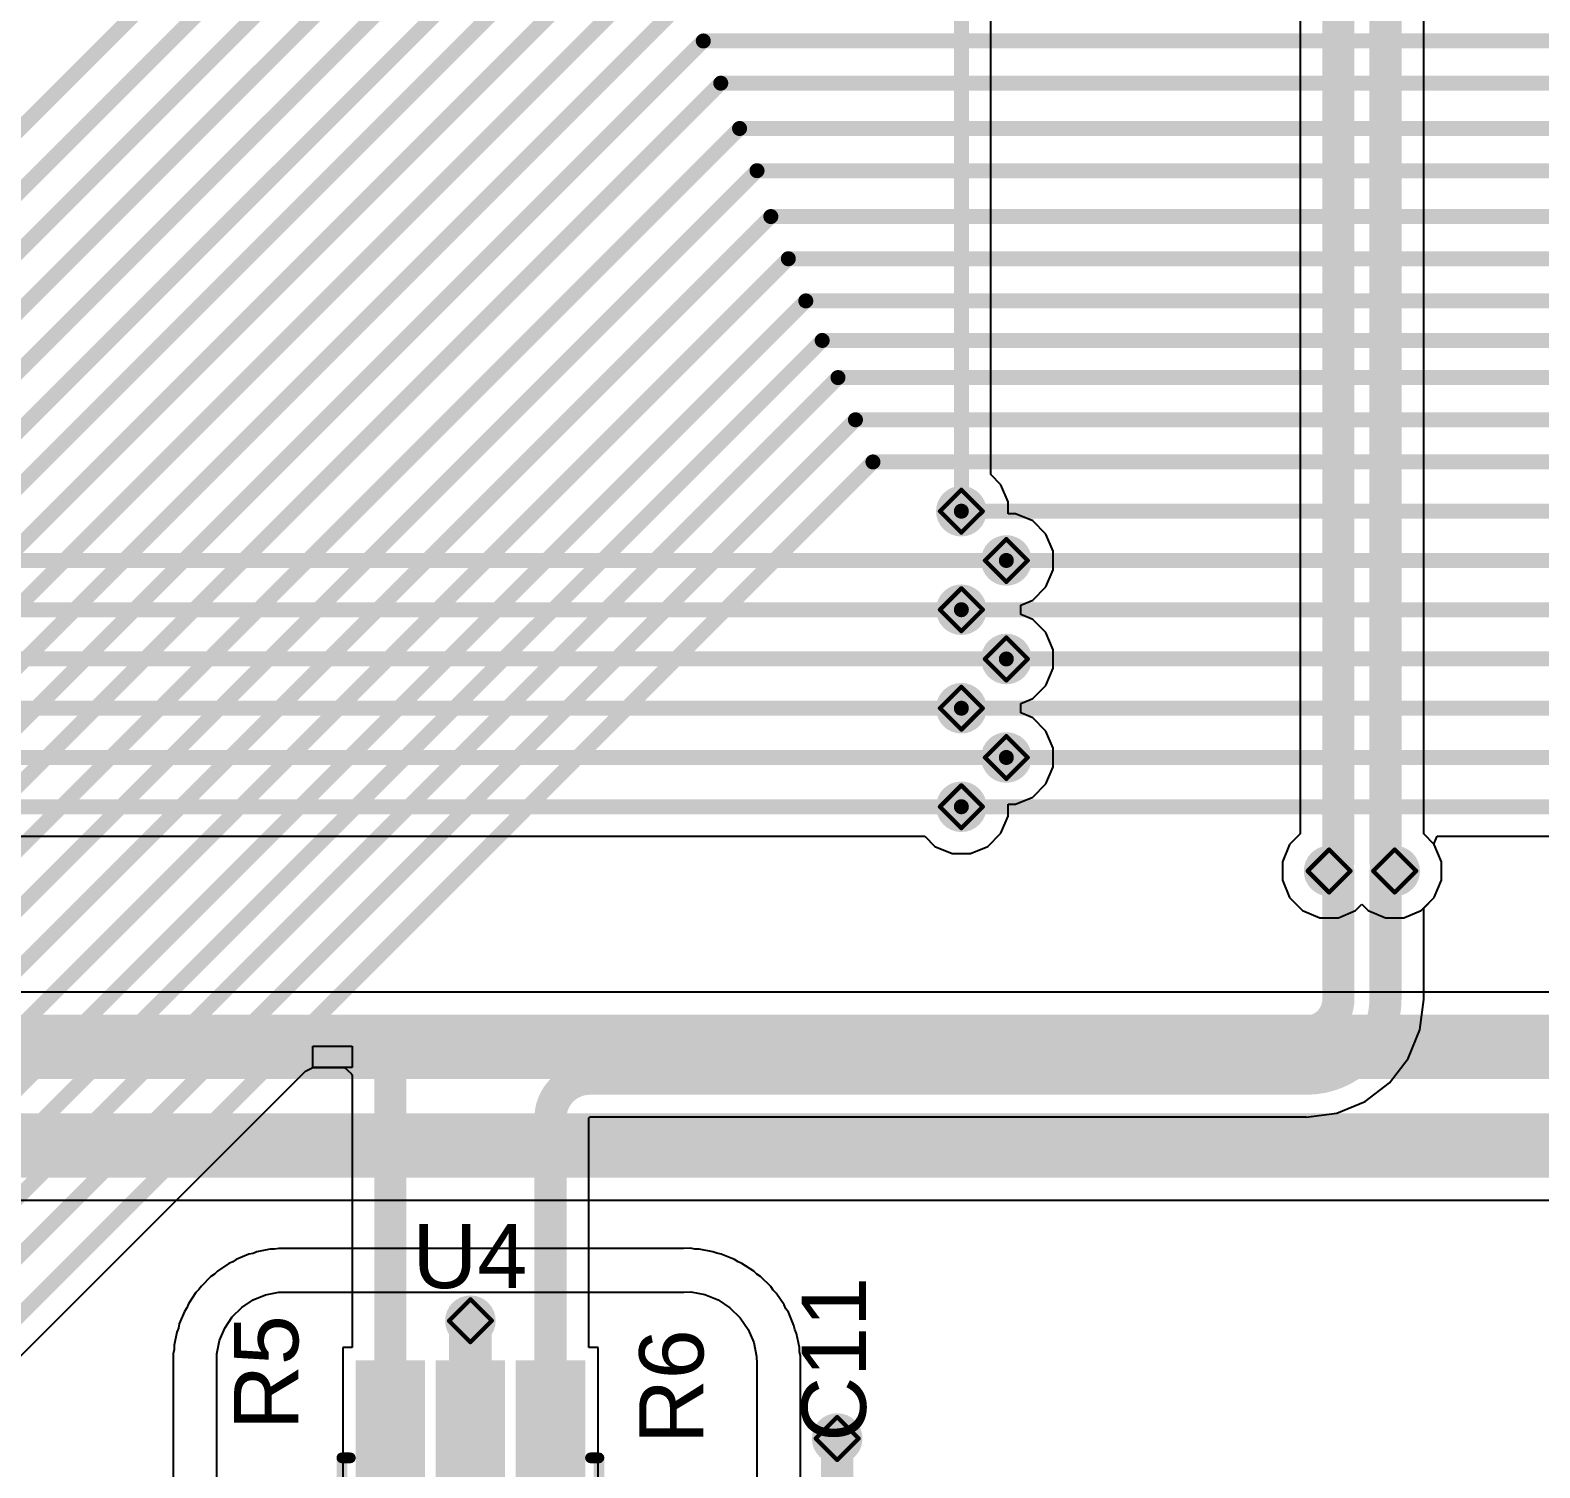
# Model space of a CAD drawing. Header units: inches. Extents: x -14 to 270, y -5 to 115.
# Drawn here: x 53.55 to 71.45, y 6.89 to 23.94 of the extents above; entities that cross this region are included whole.
import ezdxf

# ---------------------------------------------------------------- set-up
doc = ezdxf.new("R2010")
doc.units = ezdxf.units.IN
for name, color, linetype in [('Bottom Layer', 5, 'Continuous'), ('Drill Drawing', 1, 'Continuous'), ('Top Layer', 1, 'Continuous'), ('Top Overlay', 2, 'Continuous'), ('Top Paste', 8, 'Continuous'), ('Top Solder', 216, 'Continuous'), ('Via Holes', 16, 'Continuous')]:
    doc.layers.add(name, color=color, linetype=linetype)
doc.styles.add('Arial', font='', dxfattribs={"height": 0.2})
doc.styles.get('Arial').set_extended_font_data('Arial')

# ---------------------------------------------------------------- blocks, each defined once
blk = doc.blocks.new('SOT_23_6_49')
at = {"layer": 'Top Layer'}
for points in [[(-1.91999743, 1.26000002), (-0.69999733, 1.26000002), (-0.69999733, 0.64000126), (-1.91999743, 0.64000126)], [(0.70000241, 1.26000002), (1.92000251, 1.26000002), (1.92000251, 0.64000126), (0.70000241, 0.64000126)], [(-1.91999743, 0.30999938), (-0.69999733, 0.30999938), (-0.69999733, -0.30999938), (-1.91999743, -0.30999938)], [(0.70000495, 0.30999938), (1.92000505, 0.30999938), (1.92000505, -0.30999938), (0.70000495, -0.30999938)], [(-1.91999743, -0.64000126), (-0.69999733, -0.64000126), (-0.69999733, -1.26000002), (-1.91999743, -1.26000002)], [(0.70000241, -0.64000126), (1.92000251, -0.64000126), (1.92000251, -1.26000002), (0.70000241, -1.26000002)]]:
    blk.add_hatch(color=1, dxfattribs=at).paths.add_polyline_path(points)
at = {"layer": 'Top Paste'}
for points in [[(-1.91999743, 1.26000002), (-0.69999733, 1.26000002), (-0.69999733, 0.64000126), (-1.91999743, 0.64000126)], [(0.70000241, 1.26000002), (1.92000251, 1.26000002), (1.92000251, 0.64000126), (0.70000241, 0.64000126)], [(-1.91999743, 0.30999938), (-0.69999733, 0.30999938), (-0.69999733, -0.30999938), (-1.91999743, -0.30999938)], [(0.70000495, 0.30999938), (1.92000505, 0.30999938), (1.92000505, -0.30999938), (0.70000495, -0.30999938)], [(-1.91999743, -0.64000126), (-0.69999733, -0.64000126), (-0.69999733, -1.26000002), (-1.91999743, -1.26000002)], [(0.70000241, -0.64000126), (1.92000251, -0.64000126), (1.92000251, -1.26000002), (0.70000241, -1.26000002)]]:
    blk.add_hatch(color=8, dxfattribs=at).paths.add_polyline_path(points)
at = {"layer": 'Top Solder'}
for points in [[(-2.02159743, 1.36160002), (-0.59839733, 1.36160002), (-0.59839733, 0.53840126), (-2.02159743, 0.53840126)], [(0.5984024099999999, 1.36160002), (2.02160251, 1.36160002), (2.02160251, 0.53840126), (0.5984024099999999, 0.53840126)], [(-2.02159743, 0.41159938), (-0.59839733, 0.41159938), (-0.59839733, -0.41159938), (-2.02159743, -0.41159938)], [(0.5984049499999999, 0.41159938), (2.02160505, 0.41159938), (2.02160505, -0.41159938), (0.5984049499999999, -0.41159938)], [(-2.02159743, -0.53840126), (-0.59839733, -0.53840126), (-0.59839733, -1.36160002), (-2.02159743, -1.36160002)], [(0.5984024099999999, -0.53840126), (2.02160251, -0.53840126), (2.02160251, -1.36160002), (0.5984024099999999, -1.36160002)]]:
    blk.add_hatch(color=216, dxfattribs=at).paths.add_polyline_path(points)
at = {"layer": 'Top Overlay', "const_width": 0.127}
for points in [[(-0.88899746, 1.524), (-0.889, 1.4240002)], [(-0.88899746, 1.524), (0.8636, 1.524)], [(0.8636, 1.524), (0.8636, 1.4240002)], [(-2.1844, 1.0922), (-2.0574, 0.9652)], [(-2.1844, 1.0922), (-2.1844, 0.8382)], [(-2.0574, 0.9652), (-2.1844, 0.8382)], [(-0.889, -1.4240002), (-0.88899746, -1.524)], [(0.8636, -1.4240002), (0.8636, -1.524)], [(-0.88899746, -1.524), (0.8636, -1.524)]]:
    blk.add_lwpolyline(points, dxfattribs=at)
at = {"layer": 'Top Overlay', "const_width": 0.0635}
for points in [[(-0.9207499999999998, 1.4240002, 1), (-0.85725, 1.4240002, 1)], [(-0.92074746, 1.524, 1), (-0.85724746, 1.524, 1)], [(-0.92074746, 1.524, 1), (-0.85724746, 1.524, 1)], [(0.83185, 1.524, 1), (0.8953499999999999, 1.524, 1)], [(0.83185, 1.524, 1), (0.8953499999999999, 1.524, 1)], [(0.83185, 1.4240002, 1), (0.8953499999999999, 1.4240002, 1)], [(-2.21615, 1.0922, 1), (-2.15265, 1.0922, 1)], [(-2.21615, 1.0922, 1), (-2.15265, 1.0922, 1)], [(-2.21615, 0.8382, 1), (-2.15265, 0.8382, 1)], [(-2.21615, 0.8382, 1), (-2.15265, 0.8382, 1)], [(-2.08915, 0.9652, 1), (-2.02565, 0.9652, 1)], [(-2.08915, 0.9652, 1), (-2.02565, 0.9652, 1)], [(-0.9207499999999998, -1.4240002, 1), (-0.85725, -1.4240002, 1)], [(0.83185, -1.4240002, 1), (0.8953499999999999, -1.4240002, 1)], [(-0.92074746, -1.524, 1), (-0.85724746, -1.524, 1)], [(-0.92074746, -1.524, 1), (-0.85724746, -1.524, 1)], [(0.83185, -1.524, 1), (0.8953499999999999, -1.524, 1)], [(0.83185, -1.524, 1), (0.8953499999999999, -1.524, 1)]]:
    blk.add_lwpolyline(points, format="xyb", close=True, dxfattribs=at)

msp = doc.modelspace()

# ---------------------------------------------------------------- hatches: boundary and pattern name
at = {"layer": 'Bottom Layer'}
h = msp.add_hatch(color=5, dxfattribs=at)
edge = h.paths.add_edge_path()
edge.add_arc((64.5922, 18.2372), 0.2999994, 0, 360)
h = msp.add_hatch(color=5, dxfattribs=at)
edge = h.paths.add_edge_path()
edge.add_arc((65.12559999999999, 17.653), 0.2999994, 0, 360)
h = msp.add_hatch(color=5, dxfattribs=at)
edge = h.paths.add_edge_path()
edge.add_arc((64.5922, 17.0688), 0.2999994, 0, 360)
h = msp.add_hatch(color=5, dxfattribs=at)
edge = h.paths.add_edge_path()
edge.add_arc((65.12559999999999, 16.4846), 0.2999994, 0, 360)
h = msp.add_hatch(color=5, dxfattribs=at)
edge = h.paths.add_edge_path()
edge.add_arc((64.5922, 15.9004), 0.2999994, 0, 360)
h = msp.add_hatch(color=5, dxfattribs=at)
edge = h.paths.add_edge_path()
edge.add_arc((65.12559999999999, 15.3162), 0.2999994, 0, 360)
h = msp.add_hatch(color=5, dxfattribs=at)
edge = h.paths.add_edge_path()
edge.add_arc((64.5922, 14.732), 0.2999994, 0, 360)
h = msp.add_hatch(color=5, dxfattribs=at)
edge = h.paths.add_edge_path()
edge.add_arc((68.95310314, 13.97), 0.2999994, 0, 360)
h = msp.add_hatch(color=5, dxfattribs=at)
edge = h.paths.add_edge_path()
edge.add_arc((69.73090194, 13.97), 0.2999994, 0, 360)
h = msp.add_hatch(color=5, dxfattribs=at)
edge = h.paths.add_edge_path()
edge.add_arc((58.7703295, 8.636000000000001), 0.2999994, 0, 360)
h = msp.add_hatch(color=5, dxfattribs=at)
edge = h.paths.add_edge_path()
edge.add_arc((63.11999568, 7.238999999999999), 0.2999994, 0, 360)
at = {"layer": 'Top Layer'}
h = msp.add_hatch(color=1, dxfattribs=at)
edge = h.paths.add_edge_path()
edge.add_arc((64.5922, 18.2372), 0.2999994, 0, 360)
h = msp.add_hatch(color=1, dxfattribs=at)
edge = h.paths.add_edge_path()
edge.add_arc((65.12559999999999, 17.653), 0.2999994, 0, 360)
h = msp.add_hatch(color=1, dxfattribs=at)
edge = h.paths.add_edge_path()
edge.add_arc((64.5922, 17.0688), 0.2999994, 0, 360)
h = msp.add_hatch(color=1, dxfattribs=at)
edge = h.paths.add_edge_path()
edge.add_arc((65.12559999999999, 16.4846), 0.2999994, 0, 360)
h = msp.add_hatch(color=1, dxfattribs=at)
edge = h.paths.add_edge_path()
edge.add_arc((64.5922, 15.9004), 0.2999994, 0, 360)
h = msp.add_hatch(color=1, dxfattribs=at)
edge = h.paths.add_edge_path()
edge.add_arc((65.12559999999999, 15.3162), 0.2999994, 0, 360)
h = msp.add_hatch(color=1, dxfattribs=at)
edge = h.paths.add_edge_path()
edge.add_arc((64.5922, 14.732), 0.2999994, 0, 360)
h = msp.add_hatch(color=1, dxfattribs=at)
edge = h.paths.add_edge_path()
edge.add_arc((68.95310314, 13.97), 0.2999994, 0, 360)
h = msp.add_hatch(color=1, dxfattribs=at)
edge = h.paths.add_edge_path()
edge.add_arc((69.73090194, 13.97), 0.2999994, 0, 360)
h = msp.add_hatch(color=1, dxfattribs=at)
edge = h.paths.add_edge_path()
edge.add_arc((58.7703295, 8.636000000000001), 0.2999994, 0, 360)
h = msp.add_hatch(color=1, dxfattribs=at)
edge = h.paths.add_edge_path()
edge.add_arc((63.11999568, 7.238999999999999), 0.2999994, 0, 360)
at = {"layer": 'Via Holes'}
h = msp.add_hatch(color=7, dxfattribs=at)
edge = h.paths.add_edge_path()
edge.add_arc((64.5922, 18.2372), 0.1499997, 0, 360)
h = msp.add_hatch(color=7, dxfattribs=at)
edge = h.paths.add_edge_path()
edge.add_arc((65.12559999999999, 17.653), 0.1499997, 0, 360)
h = msp.add_hatch(color=7, dxfattribs=at)
edge = h.paths.add_edge_path()
edge.add_arc((64.5922, 17.0688), 0.1499997, 0, 360)
h = msp.add_hatch(color=7, dxfattribs=at)
edge = h.paths.add_edge_path()
edge.add_arc((65.12559999999999, 16.4846), 0.1499997, 0, 360)
h = msp.add_hatch(color=7, dxfattribs=at)
edge = h.paths.add_edge_path()
edge.add_arc((64.5922, 15.9004), 0.1499997, 0, 360)
h = msp.add_hatch(color=7, dxfattribs=at)
edge = h.paths.add_edge_path()
edge.add_arc((65.12559999999999, 15.3162), 0.1499997, 0, 360)
h = msp.add_hatch(color=7, dxfattribs=at)
edge = h.paths.add_edge_path()
edge.add_arc((64.5922, 14.732), 0.1499997, 0, 360)
h = msp.add_hatch(color=7, dxfattribs=at)
edge = h.paths.add_edge_path()
edge.add_arc((68.95310314, 13.97), 0.1499997, 0, 360)
h = msp.add_hatch(color=7, dxfattribs=at)
edge = h.paths.add_edge_path()
edge.add_arc((69.73090194, 13.97), 0.1499997, 0, 360)
h = msp.add_hatch(color=7, dxfattribs=at)
edge = h.paths.add_edge_path()
edge.add_arc((58.7703295, 8.636000000000001), 0.1499997, 0, 360)
h = msp.add_hatch(color=7, dxfattribs=at)
edge = h.paths.add_edge_path()
edge.add_arc((63.11999568, 7.238999999999999), 0.1499997, 0, 360)

# ---------------------------------------------------------------- linework, layer by layer
at = {"layer": 'Bottom Layer'}
for p, q in [((64.9418183, 18.67105486), (64.9418183, 33.11481566)), ((68.60939542, 29.48143456), (68.60939542, 14.40976544)), ((70.07460966, 14.40976544), (70.07460966, 29.48143456)), ((65.0618587, 18.55101446), (64.9418183, 18.67105486)), ((65.1461994, 18.3473979), (65.0618587, 18.55101446)), ((65.1461994, 18.2069994), (65.1461994, 18.3473979)), ((65.2357979, 18.2069994), (65.1461994, 18.2069994)), ((65.43941446, 18.1226587), (65.2357979, 18.2069994)), ((65.5952587, 17.96681446), (65.43941446, 18.1226587)), ((65.6795994, 17.7631979), (65.5952587, 17.96681446)), ((65.6795994, 17.5428021), (65.6795994, 17.7631979)), ((65.5952587, 17.33918554), (65.6795994, 17.5428021)), ((65.43941446, 17.1833413), (65.5952587, 17.33918554)), ((65.29563522, 17.12378592), (65.43941446, 17.1833413)), ((65.29563522, 17.01381408), (65.29563522, 17.12378592)), ((65.43941446, 16.9542587), (65.29563522, 17.01381408)), ((65.5952587, 16.79841446), (65.43941446, 16.9542587)), ((65.6795994, 16.5947979), (65.5952587, 16.79841446)), ((65.6795994, 16.3744021), (65.6795994, 16.5947979)), ((65.5952587, 16.17078554), (65.6795994, 16.3744021)), ((65.43941446, 16.0149413), (65.5952587, 16.17078554)), ((65.29563522, 15.95538592), (65.43941446, 16.0149413)), ((65.29563522, 15.84541408), (65.29563522, 15.95538592)), ((65.43941446, 15.7858587), (65.29563522, 15.84541408)), ((65.5952587, 15.63001446), (65.43941446, 15.7858587)), ((65.6795994, 15.4263979), (65.5952587, 15.63001446)), ((65.6795994, 15.2060021), (65.6795994, 15.4263979)), ((65.5952587, 15.00238554), (65.6795994, 15.2060021)), ((65.43941446, 14.8465413), (65.5952587, 15.00238554)), ((65.1461994, 14.6218021), (65.1461994, 14.7622006)), ((65.1461994, 14.7622006), (65.2357979, 14.7622006)), ((65.2357979, 14.7622006), (65.43941446, 14.8465413)), ((65.0618587, 14.41818554), (65.1461994, 14.6218021)), ((42.97472736, 14.3823817), (64.15834514, 14.3823817)), ((64.15834514, 14.3823817), (64.27838554, 14.2623413)), ((64.90601446000001, 14.2623413), (65.0618587, 14.41818554)), ((68.60939542, 14.40976544), (68.48344443999999, 14.28381446)), ((70.20056063999999, 14.28381446), (70.07460966, 14.40976544)), ((64.27838554, 14.2623413), (64.48200209999999, 14.1780006)), ((64.48200209999999, 14.1780006), (64.7023979, 14.1780006)), ((64.7023979, 14.1780006), (64.90601446000001, 14.2623413)), ((68.48344443999999, 14.28381446), (68.39910374, 14.0801979)), ((70.28490133999999, 14.0801979), (70.20056063999999, 14.28381446)), ((68.39910374, 14.0801979), (68.39910374, 13.8598021)), ((70.28490133999999, 13.8598021), (70.28490133999999, 14.0801979)), ((68.39910374, 13.8598021), (68.48344443999999, 13.65618554)), ((70.20056063999999, 13.65618554), (70.28490133999999, 13.8598021)), ((68.48344443999999, 13.65618554), (68.63928867999999, 13.5003413)), ((70.0447164, 13.5003413), (70.20056063999999, 13.65618554)), ((68.63928867999999, 13.5003413), (68.84290524, 13.4160006)), ((69.06330104, 13.4160006), (69.26691759999999, 13.5003413)), ((69.26691759999999, 13.5003413), (69.34200254, 13.57542624)), ((69.34200254, 13.57542624), (69.41708747999999, 13.5003413)), ((69.41708747999999, 13.5003413), (69.62070403999999, 13.4160006)), ((69.84109984, 13.4160006), (70.0447164, 13.5003413)), ((68.84290524, 13.4160006), (69.06330104, 13.4160006)), ((69.62070403999999, 13.4160006), (69.84109984, 13.4160006)), ((85.69040774, 12.5333252), (42.73206084, 12.5333252)), ((44.93636428, 10.06655848), (84.24071289999999, 10.06655848)), ((56.49772545999999, 9.49427616), (56.44769253999999, 9.48432444)), ((56.57776593999999, 9.49427616), (56.49772545999999, 9.49427616)), ((56.57777863999999, 9.4942787), (56.57776593999999, 9.49427616)), ((61.2982518, 9.49427362), (56.57777863999999, 9.4942787)), ((61.38003726, 9.495073719999999), (61.2982518, 9.49427362)), ((61.43016669999999, 9.485612219999998), (61.38003726, 9.495073719999999)), ((55.90502916, 9.314482259999998), (55.77190776, 9.225534)), ((55.95215378, 9.334002159999999), (55.90502916, 9.314482259999998)), ((55.99456924, 9.36234348), (55.95215378, 9.334002159999999)), ((56.1424836, 9.42361336), (55.99456924, 9.36234348)), ((56.19251652, 9.43356508), (56.1424836, 9.42361336)), ((56.2396513, 9.453090060000001), (56.19251652, 9.43356508)), ((56.39667663999999, 9.48432444), (56.2396513, 9.453090060000001)), ((56.44769253999999, 9.48432444), (56.39667663999999, 9.48432444)), ((61.48117498, 9.48611006), (61.43016669999999, 9.485612219999998)), ((61.64700903999999, 9.4548071), (61.48117498, 9.48611006)), ((61.69432923999999, 9.43574694), (61.64700903999999, 9.4548071)), ((61.74446122000001, 9.426282899999999), (61.69432923999999, 9.43574694)), ((61.90100142, 9.3632274), (61.74446122000001, 9.426282899999999)), ((61.94369628, 9.3353001), (61.90100142, 9.3632274)), ((61.99101393999999, 9.31623994), (61.94369628, 9.3353001)), ((62.13224556, 9.22385506), (61.99101393999999, 9.31623994)), ((55.69341668000001, 9.161117059999999), (55.58020887999999, 9.0479118)), ((55.73583214, 9.18945838), (55.69341668000001, 9.161117059999999)), ((55.77190776, 9.225534), (55.73583214, 9.18945838)), ((62.16866407999999, 9.18814012), (62.13224556, 9.22385506)), ((62.2113564, 9.16021536), (62.16866407999999, 9.18814012)), ((62.33184892, 9.042054559999999), (62.2113564, 9.16021536)), ((55.51579448, 8.96942072), (55.42684621999999, 8.83629932)), ((55.55186501999999, 9.0054938), (55.51579448, 8.96942072)), ((55.58020887999999, 9.0479118), (55.55186501999999, 9.0054938)), ((56.34070012, 8.94509006), (56.49772545999999, 8.976324439999999)), ((56.49772545999999, 8.976324439999999), (56.57777863999999, 8.976324439999999)), ((56.57777863999999, 8.976324439999999), (56.57777863999999, 8.97632698)), ((56.57777863999999, 8.97632698), (61.30072321999999, 8.9763219)), ((61.30072321999999, 8.9763219), (61.38510202, 8.9771474)), ((61.38510202, 8.9771474), (61.55093607999999, 8.945844439999998)), ((62.36059917999999, 8.99992358), (62.33184892, 9.042054559999999)), ((62.39703294, 8.96419594), (62.36059917999999, 8.99992358)), ((62.49215848, 8.8247982), (62.39703294, 8.96419594)), ((55.40732632, 8.7891747), (55.37898499999999, 8.74675924)), ((55.42684621999999, 8.83629932), (55.40732632, 8.7891747)), ((55.94645656, 8.681664119999999), (56.05966436, 8.794871919999999)), ((56.05966436, 8.794871919999999), (56.19278575999999, 8.883820179999999)), ((56.19278575999999, 8.883820179999999), (56.34070012, 8.94509006)), ((61.55093607999999, 8.945844439999998), (61.70747627999999, 8.88278894)), ((61.70747627999999, 8.88278894), (61.84870789999999, 8.79040406)), ((61.84870789999999, 8.79040406), (61.96920296, 8.672243259999998)), ((62.51214066, 8.777856459999999), (62.49215848, 8.8247982)), ((62.54089346, 8.73572294), (62.51214066, 8.777856459999999)), ((55.31771512, 8.59884488), (55.30776085999999, 8.5488018)), ((55.37898499999999, 8.74675924), (55.31771512, 8.59884488)), ((55.85750829999999, 8.548542719999999), (55.94645656, 8.681664119999999)), ((61.96920296, 8.672243259999998), (62.0643285, 8.532845519999999)), ((62.60699696, 8.58044004), (62.54089346, 8.73572294)), ((55.28823842, 8.50166702), (55.25700658, 8.34464168)), ((55.30776085999999, 8.5488018), (55.28823842, 8.50166702)), ((55.79623842, 8.40062836), (55.85750829999999, 8.548542719999999)), ((62.0643285, 8.532845519999999), (62.13043199999999, 8.37756516)), ((62.61743635999999, 8.53051634), (62.60699696, 8.58044004)), ((62.63741853999999, 8.48357714), (62.61743635999999, 8.53051634)), ((62.67196, 8.318388239999999), (62.63741853999999, 8.48357714)), ((55.24705486, 8.243603019999998), (55.24705231999999, 5.18928096)), ((55.25700658, 8.29363848), (55.24705486, 8.243603019999998)), ((55.25700658, 8.34464168), (55.25700658, 8.29363848)), ((55.76500657999999, 8.243603019999998), (55.79623842, 8.40062836)), ((55.76500657999999, 8.16355238), (55.76500657999999, 8.243603019999998)), ((62.13043199999999, 8.37756516), (62.16497346, 8.21237626)), ((62.67246038, 8.26736726), (62.67196, 8.318388239999999)), ((62.68289977999999, 8.21742832), (62.67246038, 8.26736726)), ((55.76500403999999, 5.18928096), (55.76500657999999, 8.16355238)), ((62.16497346, 8.21237626), (62.16579641999999, 8.12799746)), ((62.16579641999999, 8.12799746), (62.16580149999999, 8.128)), ((62.16580149999999, 8.128), (62.16579896, 2.0120356)), ((62.68372274, 8.13304698), (62.68289977999999, 8.21742832)), ((62.68324776, 8.13053746), (62.68372274, 8.13304698)), ((62.68375322, 8.128), (62.68324776, 8.13053746)), ((62.68375068, 2.0120356), (62.68375322, 8.128))]:
    msp.add_line(p, q, dxfattribs=at)
for points, const_width in [([(64.5922, 18.2372), (64.5922, 33.11481566)], 0.1778), ([(69.06260254, 14.0794994), (69.06260254, 29.8117006)], 0.3809999999999999), ([(69.62140253999999, 14.0794994), (69.62140253999999, 29.8117006)], 0.3809999999999999), ([(50.16560452, 17.653), (65.12559999999999, 17.653)], 0.1778), ([(49.30681274, 17.0688), (64.5922, 17.0688)], 0.1778), ([(45.91742658, 16.4846), (65.12559999999999, 16.4846)], 0.1778), ([(45.17036432, 15.9004), (64.5922, 15.9004)], 0.1778), ([(44.60428468, 15.3162), (65.12559999999999, 15.3162)], 0.1778), ([(42.97472736, 14.732), (64.5922, 14.732)], 0.1778), ([(42.73206084, 11.88588428), (85.69040774, 11.88588428)], 0.7619999999999999), ([(44.9988559, 10.7139994), (84.88815382, 10.7139994)], 0.7619999999999999)]:
    msp.add_lwpolyline(points, dxfattribs=dict(at, const_width=const_width))
for points, const_width in [([(64.54775, 18.2372, 1), (64.63665, 18.2372, 1)], 0.0889), ([(65.08115, 17.653, 1), (65.17004999999999, 17.653, 1)], 0.0889), ([(64.54775, 17.0688, 1), (64.63665, 17.0688, 1)], 0.0889), ([(65.08115, 16.4846, 1), (65.17004999999999, 16.4846, 1)], 0.0889), ([(64.54775, 15.9004, 1), (64.63665, 15.9004, 1)], 0.0889), ([(65.08115, 15.3162, 1), (65.17004999999999, 15.3162, 1)], 0.0889), ([(64.54775, 14.732, 1), (64.63665, 14.732, 1)], 0.0889), ([(68.96735254, 14.0794994, 1), (69.15785254, 14.0794994, 1)], 0.1905), ([(69.52615253999998, 14.0794994, 1), (69.71665254, 14.0794994, 1)], 0.1905)]:
    msp.add_lwpolyline(points, format="xyb", close=True, dxfattribs=dict(at, const_width=const_width))
at = {"layer": 'Drill Drawing', "const_width": 0.0508}
for points in [[(64.3382, 18.2372), (64.5922, 18.4912)], [(64.5922, 18.4912), (64.8462, 18.2372)], [(64.3382, 18.2372), (64.5922, 17.9832)], [(64.5922, 17.9832), (64.8462, 18.2372)], [(64.87159999999999, 17.653), (65.12559999999999, 17.907)], [(65.12559999999999, 17.907), (65.3796, 17.653)], [(64.87159999999999, 17.653), (65.12559999999999, 17.399)], [(65.12559999999999, 17.399), (65.3796, 17.653)], [(64.3382, 17.0688), (64.5922, 17.3228)], [(64.5922, 17.3228), (64.8462, 17.0688)], [(64.3382, 17.0688), (64.5922, 16.8148)], [(64.5922, 16.8148), (64.8462, 17.0688)], [(64.87159999999999, 16.4846), (65.12559999999999, 16.7386)], [(65.12559999999999, 16.7386), (65.3796, 16.4846)], [(64.87159999999999, 16.4846), (65.12559999999999, 16.2306)], [(65.12559999999999, 16.2306), (65.3796, 16.4846)], [(64.3382, 15.9004), (64.5922, 16.1544)], [(64.5922, 16.1544), (64.8462, 15.9004)], [(64.3382, 15.9004), (64.5922, 15.6464)], [(64.5922, 15.6464), (64.8462, 15.9004)], [(64.87159999999999, 15.3162), (65.12559999999999, 15.5702)], [(65.12559999999999, 15.5702), (65.3796, 15.3162)], [(64.87159999999999, 15.3162), (65.12559999999999, 15.0622)], [(65.12559999999999, 15.0622), (65.3796, 15.3162)], [(64.3382, 14.732), (64.5922, 14.986)], [(64.5922, 14.986), (64.8462, 14.732)], [(64.3382, 14.732), (64.5922, 14.478)], [(64.5922, 14.478), (64.8462, 14.732)], [(68.69910313999999, 13.97), (68.95310314, 14.224)], [(68.95310314, 14.224), (69.20710314, 13.97)], [(69.47690194, 13.97), (69.73090194, 14.224)], [(69.73090194, 14.224), (69.98490194, 13.97)], [(68.69910313999999, 13.97), (68.95310314, 13.716)], [(68.95310314, 13.716), (69.20710314, 13.97)], [(69.47690194, 13.97), (69.73090194, 13.716)], [(69.73090194, 13.716), (69.98490194, 13.97)], [(58.5163295, 8.636000000000001), (58.7703295, 8.889999999999999)], [(58.7703295, 8.889999999999999), (59.0243295, 8.636000000000001)], [(58.5163295, 8.636000000000001), (58.7703295, 8.382)], [(58.7703295, 8.382), (59.0243295, 8.636000000000001)], [(62.86599567999999, 7.238999999999999), (63.11999568, 7.492999999999999)], [(63.11999568, 7.492999999999999), (63.37399567999999, 7.238999999999999)], [(62.86599567999999, 7.238999999999999), (63.11999568, 6.985)], [(63.11999568, 6.985), (63.37399567999999, 7.238999999999999)]]:
    msp.add_lwpolyline(points, dxfattribs=at)
at = {"layer": 'Drill Drawing', "const_width": 0.0254}
for points in [[(64.5795, 18.4912, 1), (64.60489999999999, 18.4912, 1)], [(64.5795, 18.4912, 1), (64.60489999999999, 18.4912, 1)], [(64.3255, 18.2372, 1), (64.3509, 18.2372, 1)], [(64.3255, 18.2372, 1), (64.3509, 18.2372, 1)], [(64.8335, 18.2372, 1), (64.8589, 18.2372, 1)], [(64.8335, 18.2372, 1), (64.8589, 18.2372, 1)], [(64.5795, 17.9832, 1), (64.60489999999999, 17.9832, 1)], [(64.5795, 17.9832, 1), (64.60489999999999, 17.9832, 1)], [(65.1129, 17.907, 1), (65.13829999999999, 17.907, 1)], [(65.1129, 17.907, 1), (65.13829999999999, 17.907, 1)], [(64.8589, 17.653, 1), (64.8843, 17.653, 1)], [(64.8589, 17.653, 1), (64.8843, 17.653, 1)], [(65.3669, 17.653, 1), (65.39229999999999, 17.653, 1)], [(65.3669, 17.653, 1), (65.39229999999999, 17.653, 1)], [(65.1129, 17.399, 1), (65.13829999999999, 17.399, 1)], [(65.1129, 17.399, 1), (65.13829999999999, 17.399, 1)], [(64.5795, 17.3228, 1), (64.60489999999999, 17.3228, 1)], [(64.5795, 17.3228, 1), (64.60489999999999, 17.3228, 1)], [(64.3255, 17.0688, 1), (64.3509, 17.0688, 1)], [(64.3255, 17.0688, 1), (64.3509, 17.0688, 1)], [(64.8335, 17.0688, 1), (64.8589, 17.0688, 1)], [(64.8335, 17.0688, 1), (64.8589, 17.0688, 1)], [(64.5795, 16.8148, 1), (64.60489999999999, 16.8148, 1)], [(64.5795, 16.8148, 1), (64.60489999999999, 16.8148, 1)], [(65.1129, 16.7386, 1), (65.13829999999999, 16.7386, 1)], [(65.1129, 16.7386, 1), (65.13829999999999, 16.7386, 1)], [(64.8589, 16.4846, 1), (64.8843, 16.4846, 1)], [(64.8589, 16.4846, 1), (64.8843, 16.4846, 1)], [(65.3669, 16.4846, 1), (65.39229999999999, 16.4846, 1)], [(65.3669, 16.4846, 1), (65.39229999999999, 16.4846, 1)], [(64.5795, 16.1544, 1), (64.60489999999999, 16.1544, 1)], [(64.5795, 16.1544, 1), (64.60489999999999, 16.1544, 1)], [(65.1129, 16.2306, 1), (65.13829999999999, 16.2306, 1)], [(65.1129, 16.2306, 1), (65.13829999999999, 16.2306, 1)], [(64.3255, 15.9004, 1), (64.3509, 15.9004, 1)], [(64.3255, 15.9004, 1), (64.3509, 15.9004, 1)], [(64.8335, 15.9004, 1), (64.8589, 15.9004, 1)], [(64.8335, 15.9004, 1), (64.8589, 15.9004, 1)], [(64.5795, 15.6464, 1), (64.60489999999999, 15.6464, 1)], [(64.5795, 15.6464, 1), (64.60489999999999, 15.6464, 1)], [(65.1129, 15.5702, 1), (65.13829999999999, 15.5702, 1)], [(65.1129, 15.5702, 1), (65.13829999999999, 15.5702, 1)], [(64.8589, 15.3162, 1), (64.8843, 15.3162, 1)], [(64.8589, 15.3162, 1), (64.8843, 15.3162, 1)], [(65.3669, 15.3162, 1), (65.39229999999999, 15.3162, 1)], [(65.3669, 15.3162, 1), (65.39229999999999, 15.3162, 1)], [(65.1129, 15.0622, 1), (65.13829999999999, 15.0622, 1)], [(65.1129, 15.0622, 1), (65.13829999999999, 15.0622, 1)], [(64.5795, 14.986, 1), (64.60489999999999, 14.986, 1)], [(64.5795, 14.986, 1), (64.60489999999999, 14.986, 1)], [(64.3255, 14.732, 1), (64.3509, 14.732, 1)], [(64.3255, 14.732, 1), (64.3509, 14.732, 1)], [(64.8335, 14.732, 1), (64.8589, 14.732, 1)], [(64.8335, 14.732, 1), (64.8589, 14.732, 1)], [(64.5795, 14.478, 1), (64.60489999999999, 14.478, 1)], [(64.5795, 14.478, 1), (64.60489999999999, 14.478, 1)], [(68.94040314, 14.224, 1), (68.96580313999999, 14.224, 1)], [(68.94040314, 14.224, 1), (68.96580313999999, 14.224, 1)], [(69.71820194, 14.224, 1), (69.74360193999999, 14.224, 1)], [(69.71820194, 14.224, 1), (69.74360193999999, 14.224, 1)], [(68.68640314, 13.97, 1), (68.71180314, 13.97, 1)], [(68.68640314, 13.97, 1), (68.71180314, 13.97, 1)], [(69.19440313999999, 13.97, 1), (69.21980314, 13.97, 1)], [(69.19440313999999, 13.97, 1), (69.21980314, 13.97, 1)], [(69.46420194, 13.97, 1), (69.48960193999999, 13.97, 1)], [(69.46420194, 13.97, 1), (69.48960193999999, 13.97, 1)], [(69.97220193999999, 13.97, 1), (69.99760194, 13.97, 1)], [(69.97220193999999, 13.97, 1), (69.99760194, 13.97, 1)], [(68.94040314, 13.716, 1), (68.96580313999999, 13.716, 1)], [(68.94040314, 13.716, 1), (68.96580313999999, 13.716, 1)], [(69.71820194, 13.716, 1), (69.74360193999999, 13.716, 1)], [(69.71820194, 13.716, 1), (69.74360193999999, 13.716, 1)], [(58.7576295, 8.889999999999999, 1), (58.7830295, 8.889999999999999, 1)], [(58.7576295, 8.889999999999999, 1), (58.7830295, 8.889999999999999, 1)], [(58.5036295, 8.636000000000001, 1), (58.52902949999999, 8.636000000000001, 1)], [(58.5036295, 8.636000000000001, 1), (58.52902949999999, 8.636000000000001, 1)], [(59.0116295, 8.636000000000001, 1), (59.0370295, 8.636000000000001, 1)], [(59.0116295, 8.636000000000001, 1), (59.0370295, 8.636000000000001, 1)], [(58.7576295, 8.382, 1), (58.7830295, 8.382, 1)], [(58.7576295, 8.382, 1), (58.7830295, 8.382, 1)], [(63.10729567999999, 7.492999999999999, 1), (63.13269567999999, 7.492999999999999, 1)], [(63.10729567999999, 7.492999999999999, 1), (63.13269567999999, 7.492999999999999, 1)], [(62.85329568, 7.238999999999999, 1), (62.87869568, 7.238999999999999, 1)], [(62.85329568, 7.238999999999999, 1), (62.87869568, 7.238999999999999, 1)], [(63.36129568, 7.238999999999999, 1), (63.38669568, 7.238999999999999, 1)], [(63.36129568, 7.238999999999999, 1), (63.38669568, 7.238999999999999, 1)], [(63.10729567999999, 6.985, 1), (63.13269567999999, 6.985, 1)], [(63.10729567999999, 6.985, 1), (63.13269567999999, 6.985, 1)]]:
    msp.add_lwpolyline(points, format="xyb", close=True, dxfattribs=at)
at = {"layer": 'Top Layer'}
for p, q in [((70.19586164, 14.28851346), (70.23474142, 14.3823817)), ((70.23474142, 14.3823817), (73.48570011999999, 14.3823817)), ((70.20056063999999, 14.28381446), (70.19586164, 14.28851346)), ((70.28490133999999, 14.0801979), (70.20056063999999, 14.28381446)), ((70.28490133999999, 13.8598021), (70.28490133999999, 14.0801979)), ((70.20056063999999, 13.65618554), (70.28490133999999, 13.8598021)), ((70.07460712, 13.53023202), (70.20056063999999, 13.65618554)), ((70.07460712, 12.44490526), (70.07460712, 13.53023202)), ((70.03027141999999, 12.08462404), (70.07763226, 12.44435408)), ((70.07460966, 12.4448951), (70.07460712, 12.44490526)), ((70.07505162, 12.44435916), (70.07460966, 12.4448951)), ((70.07763226, 12.44435408), (70.07505162, 12.44435916)), ((69.89078732, 11.74787592), (70.03027141999999, 12.08462404)), ((56.90018084, 11.63783042), (56.90018084, 11.89183042)), ((56.90018084, 11.89183042), (57.36712174, 11.89183042)), ((57.36712174, 11.89183042), (57.36712174, 11.63783042)), ((56.81420692, 11.59725138), (56.90018337999999, 11.63782534)), ((57.36712174, 11.63783042), (56.90018084, 11.63783042)), ((56.90018337999999, 11.63782788), (56.90018592, 11.63783042)), ((56.90018337999999, 11.63782534), (56.90018337999999, 11.63782788)), ((56.90018592, 11.63783042), (57.2765174, 11.63783042)), ((57.2765174, 11.63783042), (57.35493227999999, 11.56925296)), ((69.668898, 11.45870454), (69.89078732, 11.74787592)), ((52.51783501999999, 7.300879479999999), (56.81420692, 11.59725138)), ((57.35493227999999, 11.56925296), (57.36712174, 11.5509675)), ((57.36712174, 11.5509675), (57.36712174, 8.32012306)), ((69.37972662, 11.23681522), (69.668898, 11.45870454)), ((69.04297849999999, 11.09733112), (69.37972662, 11.23681522)), ((60.17353725999999, 8.32012306), (60.17353725999999, 11.04173306)), ((60.17353725999999, 11.04173306), (60.1769307, 11.04173306)), ((60.1769307, 11.04173306), (60.17923448, 11.04729566)), ((60.17923448, 11.04729566), (60.18479708, 11.04959944)), ((60.18479708, 11.04959944), (60.18479708, 11.05299288)), ((60.18479708, 11.05299288), (68.68160254, 11.05299288)), ((68.68160254, 11.04975438), (69.04297849999999, 11.09733112)), ((68.68160254, 11.05299288), (68.68160254, 11.04975438)), ((57.36712174, 8.32012306), (57.25632948, 8.32012306)), ((57.25632948, 8.32012306), (57.25632948, 6.5921255)), ((60.28432951999999, 8.32012306), (60.17353725999999, 8.32012306)), ((60.28432951999999, 6.5921255), (60.28432951999999, 8.32012306))]:
    msp.add_line(p, q, dxfattribs=at)
for points, const_width in [([(51.93458244, 21.27678244), (59.61541036, 28.95761036)], 0.1778), ([(48.36512298, 16.96431964), (59.77823706, 28.37743372)], 0.1778), ([(48.57133034, 16.46647964), (59.88811745999999, 27.78326676)], 0.1778), ([(48.77859942, 15.96609964), (60.09538146, 27.28288168)], 0.1778), ([(48.98586341999999, 15.46571964), (60.30264546, 26.78250168)], 0.1778), ([(49.19312742, 14.96533964), (60.50990946, 26.28212168)], 0.1778), ([(49.3868075, 14.49775104), (60.70359207999999, 25.81453562)], 0.1778), ([(49.59354318, 13.99864104), (60.91032775999999, 25.31542562)], 0.1778), ([(49.80080717999999, 13.49826104), (61.11759429999999, 24.81504816)], 0.1778), ([(50.00807372, 12.9978785), (61.3248583, 24.31466308)], 0.1778), ([(50.21533771999999, 12.4974985), (61.5321223, 23.81428308)], 0.1778), ([(61.5321223, 23.81428308), (84.85048308, 23.81428308)], 0.1778), ([(50.42260172, 11.9971185), (61.73938629999999, 23.31390308)], 0.1778), ([(61.73938629999999, 23.31390308), (86.10821996, 23.31390308)], 0.1778), ([(50.64533432, 11.45939542), (61.96211889999999, 22.77618)], 0.1778), ([(61.96211889999999, 22.77618), (87.33759011999999, 22.77618)], 0.1778), ([(50.85259831999999, 10.95901542), (62.1693829, 22.2758)], 0.1778), ([(62.1693829, 22.2758), (88.63170233999999, 22.2758)], 0.1778), ([(51.05986231999999, 10.45863542), (62.33316464, 21.73193774)], 0.1778), ([(62.33316464, 21.73193774), (89.33328589999999, 21.73193774)], 0.1778), ([(51.26712632, 9.958255419999999), (62.54042863999999, 21.23155774)], 0.1778), ([(62.54042863999999, 21.23155774), (89.96005629999999, 21.23155774)], 0.1778), ([(51.47439031999999, 9.457875419999999), (62.74769264, 20.73117774)], 0.1778), ([(62.74769264, 20.73117774), (90.55031674, 20.73117774)], 0.1778), ([(51.66863682, 8.98892792), (62.94193914, 20.26223024)], 0.1778), ([(62.94193914, 20.26223024), (91.3995886, 20.26223024)], 0.1778), ([(51.85608882, 8.54885768), (63.12939114, 19.82216)], 0.1778), ([(63.12939114, 19.82216), (91.98435755999999, 19.82216)], 0.1778), ([(52.06335282, 8.04847768), (63.33665514, 19.32178)], 0.1778), ([(63.33665514, 19.32178), (92.66681999999999, 19.32178)], 0.1778), ([(52.27061682, 7.54809768), (63.54391913999999, 18.8214)], 0.1778), ([(63.54391913999999, 18.8214), (93.22838859999999, 18.8214)], 0.1778), ([(64.5922, 18.2372), (64.59220254, 18.23720254)], 0.1778), ([(64.59220254, 18.23720254), (82.40209325999999, 18.23720254)], 0.1778), ([(65.12559999999999, 17.653), (81.7162958, 17.653)], 0.1778), ([(64.5922, 17.0688), (81.2054383, 17.0688)], 0.1778), ([(65.12559999999999, 16.4846), (80.29875228, 16.4846)], 0.1778), ([(64.5922, 15.9004), (76.95747879999999, 15.9004)], 0.1778), ([(65.12559999999999, 15.3162), (73.9961055, 15.3162)], 0.1778), ([(64.5922, 14.732), (73.48569758, 14.732)], 0.1778), ([(69.06259999999999, 12.44460808), (69.06259999999999, 13.9209526)], 0.3809999999999999), ([(69.6214, 12.44489256), (69.6214, 13.9209526)], 0.3809999999999999), ([(58.33435882, 12.065), (68.68160254, 12.065)], 0.3809999999999999), ([(57.82032886, 7.456124279999999), (57.82032886, 11.55097004)], 0.3809999999999999), ([(60.18479708, 11.5062), (68.68160254, 11.5062)], 0.3809999999999999), ([(59.72033013999999, 7.456124279999999), (59.72033013999999, 11.04173306)], 0.3809999999999999), ([(58.7703295, 7.456126819999999), (58.7703295, 8.636000000000001)], 0.508), ([(63.11999568, 6.14048556), (63.11999568, 7.238999999999999)], 0.3809999999999999)]:
    msp.add_lwpolyline(points, dxfattribs=dict(at, const_width=const_width))
for points, const_width in [([(61.48767229999999, 23.81428308, 1), (61.5765723, 23.81428308, 1)], 0.0889), ([(61.48767229999999, 23.81428308, 1), (61.5765723, 23.81428308, 1)], 0.0889), ([(61.69493629999999, 23.31390308, 1), (61.78383629999999, 23.31390308, 1)], 0.0889), ([(61.69493629999999, 23.31390308, 1), (61.78383629999999, 23.31390308, 1)], 0.0889), ([(61.9176689, 22.77618, 1), (62.00656889999999, 22.77618, 1)], 0.0889), ([(61.9176689, 22.77618, 1), (62.00656889999999, 22.77618, 1)], 0.0889), ([(62.1249329, 22.2758, 1), (62.2138329, 22.2758, 1)], 0.0889), ([(62.1249329, 22.2758, 1), (62.2138329, 22.2758, 1)], 0.0889), ([(62.28871463999999, 21.73193774, 1), (62.37761464, 21.73193774, 1)], 0.0889), ([(62.28871463999999, 21.73193774, 1), (62.37761464, 21.73193774, 1)], 0.0889), ([(62.49597864, 21.23155774, 1), (62.58487863999999, 21.23155774, 1)], 0.0889), ([(62.49597864, 21.23155774, 1), (62.58487863999999, 21.23155774, 1)], 0.0889), ([(62.70324264, 20.73117774, 1), (62.79214263999999, 20.73117774, 1)], 0.0889), ([(62.70324264, 20.73117774, 1), (62.79214263999999, 20.73117774, 1)], 0.0889), ([(62.89748914, 20.26223024, 1), (62.98638914, 20.26223024, 1)], 0.0889), ([(62.89748914, 20.26223024, 1), (62.98638914, 20.26223024, 1)], 0.0889), ([(63.08494114, 19.82216, 1), (63.17384113999999, 19.82216, 1)], 0.0889), ([(63.08494114, 19.82216, 1), (63.17384113999999, 19.82216, 1)], 0.0889), ([(63.29220513999999, 19.32178, 1), (63.38110514, 19.32178, 1)], 0.0889), ([(63.29220513999999, 19.32178, 1), (63.38110514, 19.32178, 1)], 0.0889), ([(63.49946914, 18.8214, 1), (63.58836913999999, 18.8214, 1)], 0.0889), ([(63.49946914, 18.8214, 1), (63.58836913999999, 18.8214, 1)], 0.0889), ([(64.54775, 18.2372, 1), (64.63665, 18.2372, 1)], 0.0889), ([(64.54775254, 18.23720254, 1), (64.63665254, 18.23720254, 1)], 0.0889), ([(64.54775254, 18.23720254, 1), (64.63665254, 18.23720254, 1)], 0.0889), ([(65.08115, 17.653, 1), (65.17004999999999, 17.653, 1)], 0.0889), ([(64.54775, 17.0688, 1), (64.63665, 17.0688, 1)], 0.0889), ([(65.08115, 16.4846, 1), (65.17004999999999, 16.4846, 1)], 0.0889), ([(64.54775, 15.9004, 1), (64.63665, 15.9004, 1)], 0.0889), ([(65.08115, 15.3162, 1), (65.17004999999999, 15.3162, 1)], 0.0889), ([(64.54775, 14.732, 1), (64.63665, 14.732, 1)], 0.0889), ([(68.96735, 13.9209526, 1), (69.15785, 13.9209526, 1)], 0.1905), ([(69.52615, 13.9209526, 1), (69.71664999999999, 13.9209526, 1)], 0.1905), ([(68.96735, 12.44460808, 1), (69.15785, 12.44460808, 1)], 0.1905), ([(68.96735, 12.44460808, 1), (69.15785, 12.44460808, 1)], 0.1905), ([(69.52615, 12.44489256, 1), (69.71664999999999, 12.44489256, 1)], 0.1905), ([(69.52615253999998, 12.44489256, 1), (69.71665254, 12.44489256, 1)], 0.1905), ([(58.23910881999999, 12.065, 1), (58.42960882, 12.065, 1)], 0.1905), ([(58.23910881999999, 12.065, 1), (58.42960882, 12.065, 1)], 0.1905), ([(68.58635254, 12.065, 1), (68.77685254000001, 12.065, 1)], 0.1905), ([(68.58635254, 12.065, 1), (68.77685254000001, 12.065, 1)], 0.1905), ([(57.72507886, 11.55097004, 1), (57.91557886, 11.55097004, 1)], 0.1905), ([(57.72507886, 11.55097004, 1), (57.91557886, 11.55097004, 1)], 0.1905), ([(60.08954707999999, 11.5062, 1), (60.28004708, 11.5062, 1)], 0.1905), ([(60.08954707999999, 11.5062, 1), (60.28004708, 11.5062, 1)], 0.1905), ([(68.58635254, 11.5062, 1), (68.77685254000001, 11.5062, 1)], 0.1905), ([(68.58635254, 11.5062, 1), (68.77685254000001, 11.5062, 1)], 0.1905), ([(59.62508014, 11.04173306, 1), (59.81558013999999, 11.04173306, 1)], 0.1905), ([(59.62508014, 11.04173306, 1), (59.81558013999999, 11.04173306, 1)], 0.1905), ([(58.6433295, 8.636000000000001, 1), (58.89732949999999, 8.636000000000001, 1)], 0.254), ([(58.6433295, 7.456126819999999, 1), (58.89732949999999, 7.456126819999999, 1)], 0.254), ([(57.72507886, 7.456124279999999, 1), (57.91557886, 7.456124279999999, 1)], 0.1905), ([(59.62508014, 7.456124279999999, 1), (59.81558013999999, 7.456124279999999, 1)], 0.1905), ([(63.02474568, 7.238999999999999, 1), (63.21524567999999, 7.238999999999999, 1)], 0.1905)]:
    msp.add_lwpolyline(points, format="xyb", close=True, dxfattribs=dict(at, const_width=const_width))
at = {"layer": 'Top Layer', "const_width": 0.3809999999999999}
for points in [[(69.62140253999999, 12.44489256, -0.4138684646644982), (68.68160254, 11.5062)], [(69.06259999999999, 12.44460808, -0.4131439278030004), (68.68160254, 12.065)], [(57.82032886, 11.55097004, -0.4142135623730951), (58.33435882, 12.065)], [(59.72033013999999, 11.04173306, -0.4142135623730951), (60.18479708, 11.5062)]]:
    msp.add_lwpolyline(points, format="xyb", dxfattribs=at)

# ---------------------------------------------------------------- block references
at = {"rotation": 90}
msp.add_blockref('SOT_23_6_49', (58.7703295, 6.146121819999999), dxfattribs=at)

# ---------------------------------------------------------------- texts
at = {"layer": 'Top Overlay', "style": 'Arial'}
msp.add_text('U4', height=0.7619999999999999, dxfattribs=at).set_placement((58.08424756, 9.022250179999999))
for s, p in [('C11', (63.4610745, 7.20116924)), ('R5', (56.7300745, 7.340808279999999)), ('R6', (61.53425081999999, 7.173884559999999))]:
    msp.add_text(s, height=0.7619999999999999, rotation=90, dxfattribs=at).set_placement(p)

doc.saveas('drawing.dxf')
